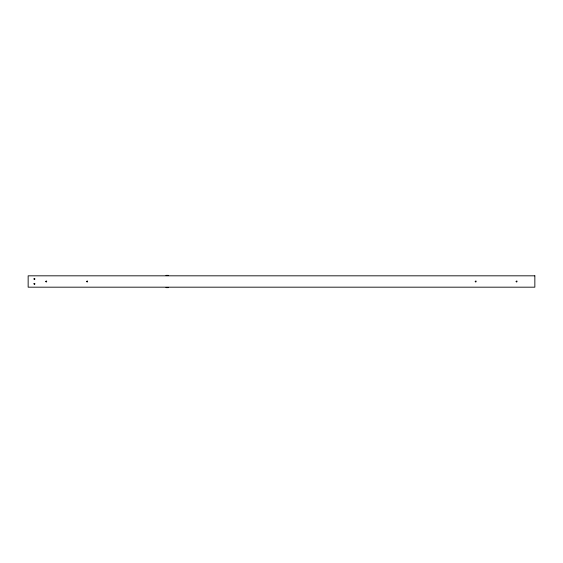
<?xml version="1.0" encoding="UTF-8"?>
<svg xmlns="http://www.w3.org/2000/svg" width="563" height="563" viewBox="0 0 563 563"><rect width="100%" height="100%" fill="white"/><g stroke="black" fill="none" stroke-linecap="round" stroke-linejoin="round"><path stroke-width="0.84" d="M166.127 275.363L168.288 275.363M166.127 275.596L168.288 275.596M166.127 287.404L168.288 287.404M166.127 287.637L168.288 287.637M33.942 278.903C34.667 281.162 35.694 277.313 33.942 278.903M33.942 283.787C34.667 286.046 35.694 282.197 33.942 283.787M45.765 281.352C46.476 283.562 47.489 279.79 45.765 281.352M86.667 281.352C87.378 283.562 88.391 279.79 86.667 281.352M475.214 281.352C475.925 283.562 476.931 279.79 475.214 281.352M516.116 281.352C516.82 283.562 517.833 279.79 516.116 281.352M534.85 275.821L28.15 275.821L28.15 287.179L534.85 287.179L534.85 275.821"/></g></svg>
